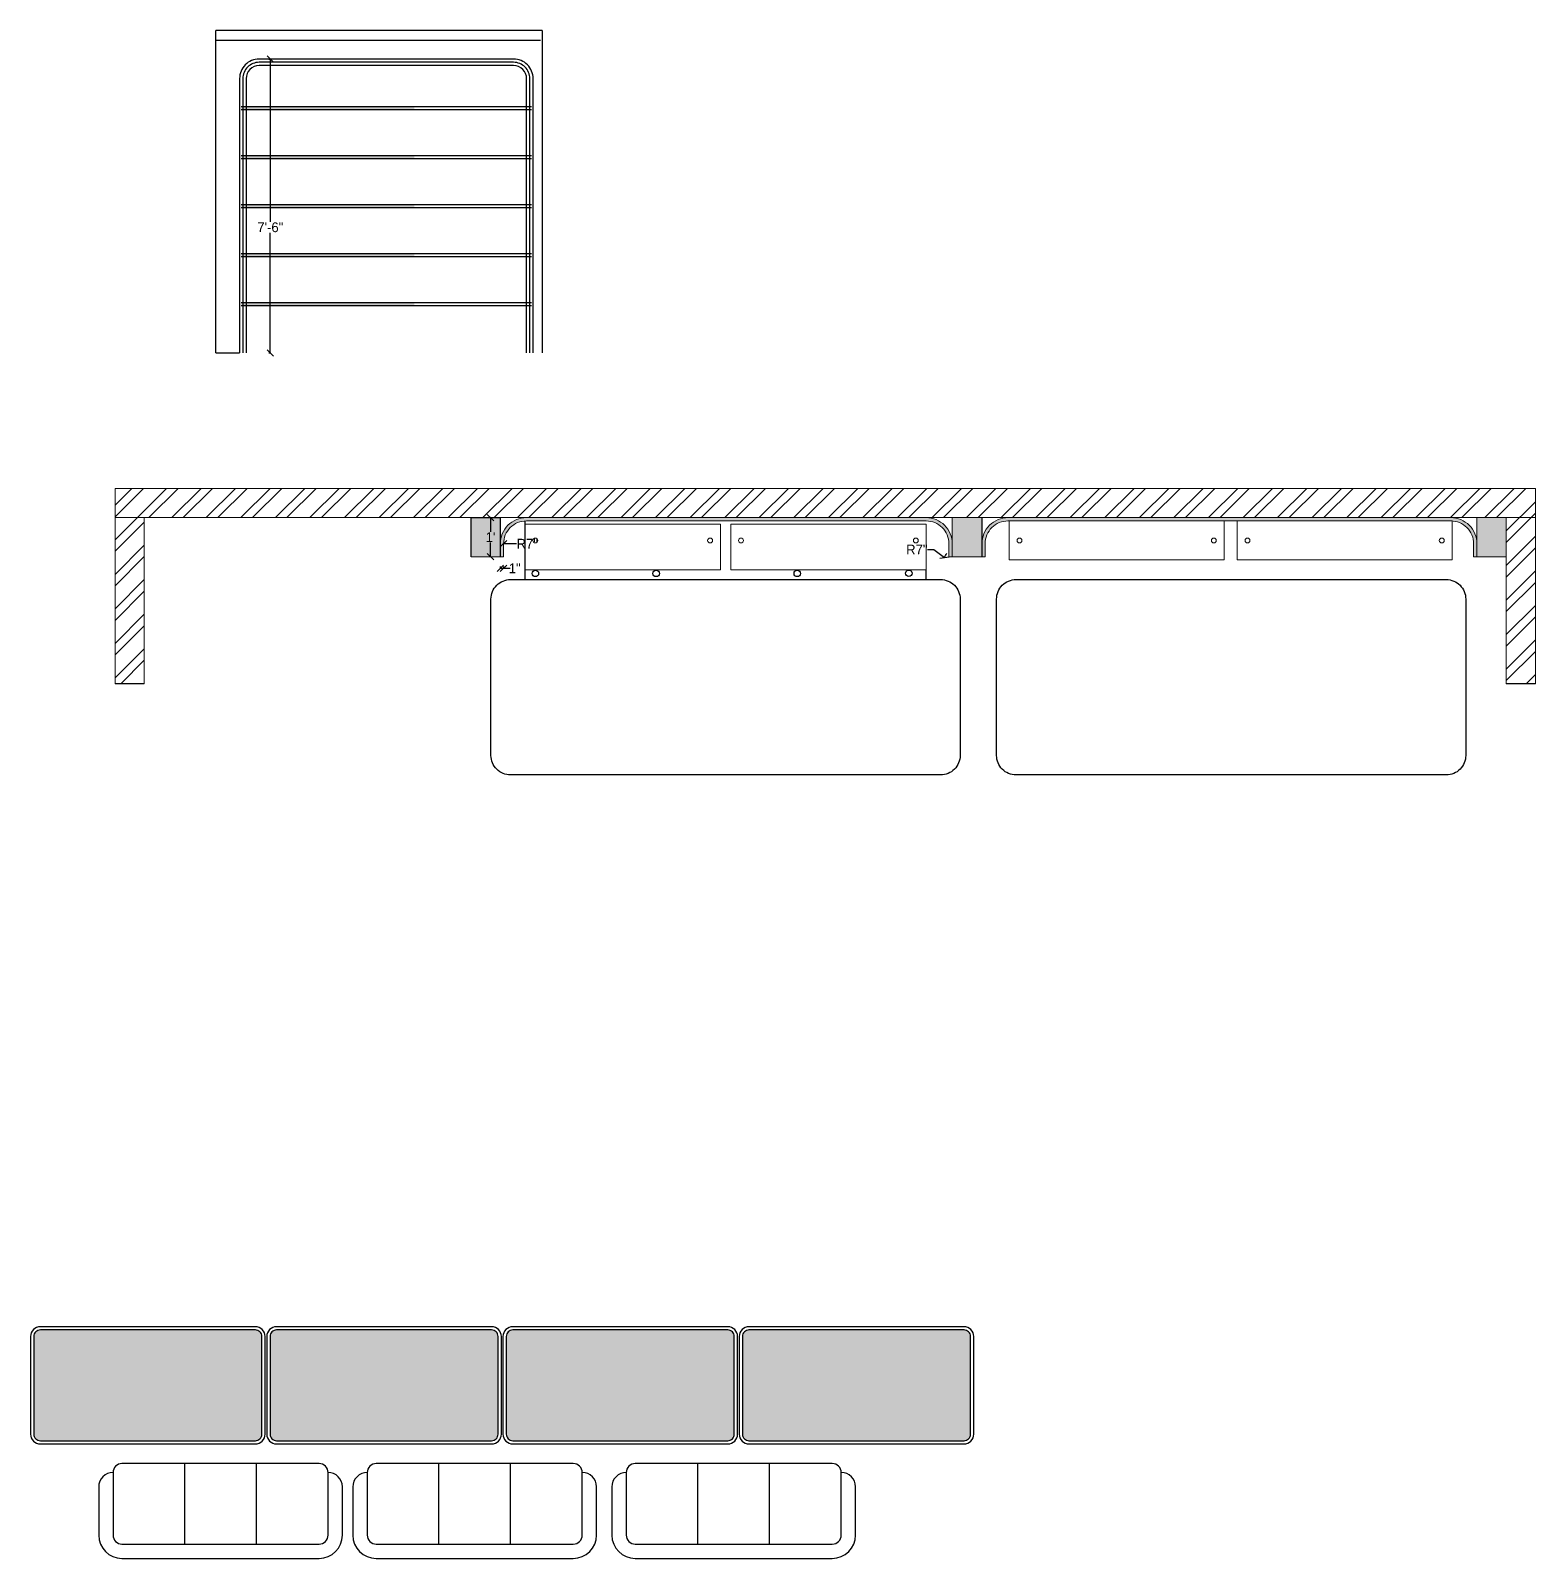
# Model space of a CAD drawing. Header units: inches. Extents: x 9636 to 21597, y -10243 to 557.
# Drawn here: x 19485 to 19946.9, y -3966.9 to -3497.8 of the extents above; entities that cross this region are included whole.
import ezdxf

# ---------------------------------------------------------------- set-up
doc = ezdxf.new("R2010")
doc.units = ezdxf.units.IN
doc.header["$MEASUREMENT"] = 0
doc.layers.add('IEL-HATCH-002', color=7, linetype='Continuous')
doc.styles.add('HEMI', font='stylu.ttf')
doc.styles.get("Standard").update_dxf_attribs({"font": 'arial.ttf'})
doc.dimstyles.get("Standard").update_dxf_attribs({"dimtxt": 0.18, "dimasz": 0.18, "dimexe": 0.18, "dimexo": 0.0625, "dimgap": 0.09, "dimtad": 0, "dimtih": 1, "dimtoh": 1, "dimdec": 0, "dimzin": 0, "dimdsep": 46, "dimlunit": 4, "dimtxsty": 'Standard', "dimcen": 0.09, "dimadec": 0, "dimazin": 0, "dimtfac": 1, "dimtdec": 0, "dimtofl": 0, "dimtmove": 0, "dimatfit": 3, "dimfxl": 1, "dimtolj": 1, "dimtzin": 0, "dimarcsym": 0})

# ---------------------------------------------------------------- blocks, each defined once
blk = doc.blocks.new('rthjr')
for p, q in [((3335.61, 665.8), (3275.11, 665.8)), ((3267.96, 658.65), (3267.96, 643.8)), ((3294.36, 661.4), (3294.36, 636.65)), ((3316.36, 661.4), (3316.36, 636.65)), ((3342.76, 643.8), (3342.76, 658.65))]:
    blk.add_line(p, q)
blk.add_lwpolyline([(3275.11, 636.65), (3335.61, 636.65, 0.414214), (3338.36, 639.4), (3338.36, 658.65, 0.414214), (3335.61, 661.4), (3275.11, 661.4, 0.414214), (3272.36, 658.65), (3272.36, 639.4, 0.414214)], format="xyb", close=True)
for centre, radius, start, end in [((3275.11, 658.65), 7.15, 90, 180), ((3335.61, 658.65), 7.15, 0, 90), ((3272.36, 643.8), 4.4, 180, 270), ((3338.36, 643.8), 4.4, 270, 0)]:
    blk.add_arc(centre, radius, start, end)
blk = doc.blocks.new('_Oblique')
at = {"color": 0, "linetype": 'ByBlock', "lineweight": -2}
blk.add_line((-0.5, -0.5), (0.5, 0.5), dxfattribs=at)
blk = doc.blocks.new('*D525')
at = {"color": 254, "lineweight": -2, "transparency": 16777216}
for p, q in [((19629.17, -3662.33), (19629.17, -3663.06)), ((19630.17, -3662.33), (19630.17, -3663.06))]:
    blk.add_line(p, q, dxfattribs=at)
at = {"color": 5, "lineweight": -2, "transparency": 16777216}
for p, q in [((19629.17, -3662.88), (19630.17, -3662.88)), ((19630.17, -3662.88), (19632.17, -3662.88))]:
    blk.add_line(p, q, dxfattribs=at)
at = {"layer": 'Defpoints', "color": 0, "transparency": 16777216}
for p in [(19629.17, -3659.33), (19630.17, -3659.33), (19630.17, -3662.88)]:
    blk.add_point(p, dxfattribs=at)
at = {"color": 5, "lineweight": -2, "transparency": 16777216, "xscale": 2, "yscale": 2, "zscale": 2, "rotation": 180}
blk.add_blockref('_Oblique', (19629.17, -3662.88), dxfattribs=at)
at = {"color": 5, "lineweight": -2, "transparency": 16777216, "xscale": 2, "yscale": 2, "zscale": 2}
blk.add_blockref('_Oblique', (19630.17, -3662.88), dxfattribs=at)
at = {"color": 5, "lineweight": 5, "transparency": 16777216, "insert": (19633.59, -3662.88), "char_height": 3, "attachment_point": 5, "style": 'HEMI'}
blk.add_mtext('\\A1;1"', dxfattribs=at)
blk = doc.blocks.new('*D524')
at = {"color": 5, "lineweight": -2, "transparency": 16777216}
blk.add_line((19634.17, -3655.33), (19630.17, -3655.33), dxfattribs=at)
at = {"layer": 'Defpoints', "color": 0, "transparency": 16777216}
for p in [(19630.17, -3655.33), (19637.17, -3655.33)]:
    blk.add_point(p, dxfattribs=at)
at = {"color": 5, "lineweight": -2, "transparency": 16777216, "xscale": 2, "yscale": 2, "zscale": 2, "rotation": 180}
blk.add_blockref('_Oblique', (19630.17, -3655.33), dxfattribs=at)
at = {"color": 5, "lineweight": 5, "transparency": 16777216, "insert": (19637.43, -3655.33), "char_height": 3, "attachment_point": 5, "style": 'HEMI'}
blk.add_mtext('\\A1;R7"', dxfattribs=at)
blk = doc.blocks.new('*D526')
at = {"color": 5, "lineweight": -2, "transparency": 16777216}
for p, q in [((19760.27, -3657.13), (19762.27, -3657.13)), ((19762.27, -3657.13), (19765.48, -3659.52))]:
    blk.add_line(p, q, dxfattribs=at)
at = {"color": 254, "lineweight": -2, "transparency": 16777216}
blk.add_arc((19759.87, -3655.33), 7, 321.7142, 335.4447, dxfattribs=at)
at = {"layer": 'Defpoints', "color": 0, "transparency": 16777216}
for p in [(19759.87, -3655.33), (19765.48, -3659.52)]:
    blk.add_point(p, dxfattribs=at)
at = {"color": 5, "lineweight": -2, "transparency": 16777216, "xscale": 2, "yscale": 2, "zscale": 2, "rotation": 323.1875624458155}
blk.add_blockref('_Oblique', (19765.48, -3659.52), dxfattribs=at)
at = {"color": 5, "lineweight": 5, "transparency": 16777216, "insert": (19757.01, -3657.13), "char_height": 3, "attachment_point": 5, "style": 'HEMI'}
blk.add_mtext('\\A1;R7"', dxfattribs=at)
blk = doc.blocks.new('*D527')
at = {"color": 254, "lineweight": -2, "transparency": 16777216}
for p, q in [((19626.17, -3647.33), (19625.98, -3647.33)), ((19626.17, -3659.33), (19625.98, -3659.33))]:
    blk.add_line(p, q, dxfattribs=at)
at = {"color": 5, "lineweight": -2, "transparency": 16777216}
for p, q in [((19626.16, -3647.33), (19626.16, -3651.72)), ((19626.16, -3659.33), (19626.16, -3654.93))]:
    blk.add_line(p, q, dxfattribs=at)
at = {"layer": 'Defpoints', "color": 0, "transparency": 16777216}
for p in [(19629.17, -3647.33), (19626.16, -3659.33), (19629.17, -3659.33)]:
    blk.add_point(p, dxfattribs=at)
at = {"color": 5, "lineweight": -2, "transparency": 16777216, "xscale": 2, "yscale": 2, "zscale": 2}
for p, rotation in [((19626.16, -3647.33), 90), ((19626.16, -3659.33), 270)]:
    blk.add_blockref('_Oblique', p, dxfattribs=dict(at, rotation=rotation))
at = {"color": 5, "lineweight": 5, "transparency": 16777216, "insert": (19626.16, -3653.33), "char_height": 3, "attachment_point": 5, "style": 'HEMI'}
blk.add_mtext("\\A1;1'", dxfattribs=at)
blk = doc.blocks.new('*D549')
at = {"color": 254, "lineweight": -2, "transparency": 16777216}
for p, q in [((19558.14, -3506.5), (19558.75, -3506.5)), ((19558.14, -3596.75), (19558.75, -3596.75))]:
    blk.add_line(p, q, dxfattribs=at)
at = {"color": 5, "lineweight": -2, "transparency": 16777216}
for p, q in [((19558.57, -3506.5), (19558.57, -3556.48)), ((19558.57, -3596.75), (19558.57, -3559.88))]:
    blk.add_line(p, q, dxfattribs=at)
at = {"layer": 'Defpoints', "color": 0, "transparency": 16777216}
for p in [(19555.14, -3506.5), (19555.14, -3596.75), (19558.57, -3596.75)]:
    blk.add_point(p, dxfattribs=at)
at = {"color": 5, "lineweight": -2, "transparency": 16777216, "xscale": 2, "yscale": 2, "zscale": 2}
for p, rotation in [((19558.57, -3506.5), 90), ((19558.57, -3596.75), 270)]:
    blk.add_blockref('_Oblique', p, dxfattribs=dict(at, rotation=rotation))
at = {"color": 5, "transparency": 16777216, "insert": (19558.57, -3558.18), "char_height": 3, "attachment_point": 5, "style": 'HEMI'}
blk.add_mtext('\\A1;7\'-6"', dxfattribs=at)

msp = doc.modelspace()

# ---------------------------------------------------------------- hatches: boundary and pattern name
at = {"layer": 'IEL-HATCH-002', "true_color": 0x7aafdf, "transparency": 33554687}
h = msp.add_hatch(color=143, dxfattribs=at)
h.dxf.hatch_style = 1
h.paths.add_polyline_path([(19602.73, -3521.04), (19549.64, -3521.04), (19549.64, -3522.04), (19602.73, -3522.04)])
h.paths.add_polyline_path([(19602.73, -3536.08), (19549.64, -3536.08), (19549.64, -3537.08), (19602.73, -3537.08)])
h.paths.add_polyline_path([(19602.73, -3551.12), (19549.64, -3551.12), (19549.64, -3552.12), (19602.73, -3552.12)])
h.paths.add_polyline_path([(19602.73, -3566.17), (19549.64, -3566.17), (19549.64, -3567.17), (19602.73, -3567.17)])
h = msp.add_hatch(color=143, dxfattribs=at)
h.dxf.hatch_style = 1
h.paths.add_polyline_path([(19602.73, -3581.21), (19549.64, -3581.21), (19549.64, -3582.21), (19602.73, -3582.21)])
at = {"layer": 'IEL-HATCH-002', "lineweight": 5, "true_color": 0xf27172, "transparency": 33554687}
h = msp.add_hatch(dxfattribs=at)
h.set_pattern_fill('ANSI32', color=11, scale=20)
h.set_pattern_definition([(45, (227.705, 1701.793), (-5.3033009, 5.3033009), []), (45, (231.241, 1701.793), (-5.3033009, 5.3033009), [])])
h.paths.add_polyline_path([(19946.87, -3647.33), (19946.87, -3638.33), (19510.92, -3638.33), (19510.92, -3647.33)])
h.paths.add_polyline_path([(19937.89, -3698.33), (19946.87, -3698.33), (19946.87, -3647.33), (19937.89, -3647.33)])
h.paths.add_polyline_path([(19510.92, -3698.33), (19519.9, -3698.33), (19519.9, -3647.33), (19510.92, -3647.33)])
at = {"layer": 'IEL-HATCH-002', "lineweight": 5, "true_color": 0xf6f1ef, "transparency": 33554687}
h = msp.add_hatch(color=7, dxfattribs=at)
h.dxf.hatch_style = 1
h.paths.add_polyline_path([(19629.17, -3647.33), (19620.18, -3647.33), (19620.18, -3659.33), (19629.17, -3659.33)])
h.paths.add_polyline_path([(19776.98, -3647.33), (19767.87, -3647.33), (19767.87, -3655.33), (19767.87, -3659.33), (19776.98, -3659.33)])
h.paths.add_polyline_path([(19937.89, -3647.33), (19928.91, -3647.33), (19928.91, -3659.33), (19937.89, -3659.33)])
at = {"layer": 'IEL-HATCH-002', "lineweight": 5, "true_color": 0xabd09f, "transparency": 33554687}
h = msp.add_hatch(color=253, dxfattribs=at)
h.dxf.hatch_style = 1
h.paths.add_polyline_path([(19759.87, -3647.33), (19637.17, -3647.33, 0.414214), (19629.17, -3655.33), (19629.17, -3659.33), (19630.17, -3659.33), (19630.17, -3655.33, -0.396263), (19636.73, -3648.34), (19636.73, -3648.33), (19696.73, -3648.33), (19759.87, -3648.33, -0.414214), (19766.87, -3655.33), (19766.87, -3659.33), (19767.87, -3659.33), (19767.87, -3655.33, 0.414214)])
h.paths.add_polyline_path([(19920.91, -3647.33), (19784.98, -3647.33, 0.414214), (19776.98, -3655.33), (19776.98, -3659.33), (19777.98, -3659.33), (19777.98, -3655.33, -0.414214), (19784.98, -3648.33), (19920.91, -3648.33), (19921.3, -3648.33), (19921.3, -3648.34, -0.397966), (19927.91, -3655.33), (19927.91, -3659.33), (19928.91, -3659.33), (19928.91, -3655.33, 0.414214)])
at = {"layer": 'IEL-HATCH-002', "true_color": 0xc7c8ca, "transparency": 33554687}
h = msp.add_hatch(dxfattribs=at)
h.set_pattern_fill('CROSS', color=9, scale=10, angle=180)
h.set_pattern_definition([(180, (38031.6014, -6525.2854), (-2.5, -2.5), [1.25, -3.75]), (270, (38030.9764, -6524.6604), (2.5, -2.5), [1.25, -3.75])])
h.paths.add_polyline_path([(19703.49, -3928.77, 0.414214), (19705.49, -3930.77), (19771.49, -3930.77, 0.414214), (19773.49, -3928.77), (19773.49, -3898.77, 0.414214), (19771.49, -3896.77), (19705.49, -3896.77, 0.414214), (19703.49, -3898.77)])
h.paths.add_polyline_path([(19630.99, -3928.77, 0.414214), (19632.99, -3930.77), (19698.99, -3930.77, 0.414214), (19700.99, -3928.77), (19700.99, -3898.77, 0.414214), (19698.99, -3896.77), (19632.99, -3896.77, 0.414214), (19630.99, -3898.77)])
h.paths.add_polyline_path([(19558.49, -3928.77, 0.414214), (19560.49, -3930.77), (19626.49, -3930.77, 0.414214), (19628.49, -3928.77), (19628.49, -3898.77, 0.414214), (19626.49, -3896.77), (19560.49, -3896.77, 0.414214), (19558.49, -3898.77)])
h.paths.add_polyline_path([(19485.99, -3928.77, 0.414214), (19487.99, -3930.77), (19553.99, -3930.77, 0.414214), (19555.99, -3928.77), (19555.99, -3898.77, 0.414214), (19553.99, -3896.77), (19487.99, -3896.77, 0.414214), (19485.99, -3898.77)])

# ---------------------------------------------------------------- linework, layer by layer
at = {"color": 18, "true_color": 0x000000}
for p, q in [((19641.97, -3497.75), (19541.86, -3497.75)), ((19541.86, -3596.75), (19541.86, -3497.75)), ((19641.97, -3497.75), (19641.97, -3596.75)), ((19541.86, -3500.75), (19641.52, -3500.75)), ((19541.86, -3596.75), (19549.14, -3596.75)), ((19620.18, -3659.33), (19620.18, -3647.33)), ((19620.18, -3647.33), (19629.17, -3647.33)), ((19629.17, -3647.33), (19629.17, -3659.33)), ((19636.73, -3648.34), (19636.73, -3666.34)), ((19776.98, -3647.33), (19776.98, -3659.33)), ((19759.87, -3666.34), (19759.87, -3663.33)), ((19636.73, -3666.34), (19759.87, -3666.34)), ((19519.9, -3698.33), (19510.92, -3698.33)), ((19946.87, -3698.33), (19937.89, -3698.33))]:
    msp.add_line(p, q, dxfattribs=at)
at = {"color": 152, "true_color": 0x2776bb}
for p, q in [((19549.64, -3521.04), (19638.73, -3521.04)), ((19549.64, -3522.04), (19638.73, -3522.04)), ((19549.64, -3536.08), (19638.73, -3536.08)), ((19549.64, -3537.08), (19638.73, -3537.08)), ((19549.64, -3551.12), (19638.73, -3551.12)), ((19549.64, -3552.12), (19638.73, -3552.12)), ((19549.64, -3566.17), (19638.73, -3566.17)), ((19549.64, -3567.17), (19638.73, -3567.17)), ((19549.64, -3581.21), (19638.73, -3581.21)), ((19549.64, -3582.21), (19638.73, -3582.21))]:
    msp.add_line(p, q, dxfattribs=at)
at = {"color": 18, "lineweight": 5, "true_color": 0x000000}
for p, q in [((19510.92, -3638.33), (19510.92, -3698.33)), ((19510.92, -3638.33), (19946.87, -3638.33)), ((19946.87, -3638.33), (19946.87, -3698.33)), ((19510.92, -3647.33), (19946.87, -3647.33)), ((19519.9, -3698.33), (19519.9, -3647.33)), ((19620.18, -3659.33), (19620.18, -3647.33)), ((19629.17, -3659.33), (19629.17, -3647.33)), ((19767.87, -3655.33), (19767.87, -3647.33)), ((19776.98, -3659.33), (19776.98, -3647.33)), ((19928.91, -3659.33), (19928.91, -3647.33)), ((19937.89, -3647.33), (19937.89, -3698.33)), ((19620.18, -3659.33), (19629.17, -3659.33)), ((19629.17, -3659.33), (19630.17, -3659.33)), ((19767.87, -3659.33), (19766.87, -3659.33)), ((19767.87, -3659.33), (19776.98, -3659.33)), ((19776.98, -3659.33), (19777.98, -3659.33)), ((19928.91, -3659.33), (19927.91, -3659.33)), ((19928.91, -3659.33), (19937.89, -3659.33))]:
    msp.add_line(p, q, dxfattribs=at)
at = {"color": 18, "true_color": 0x000000}
msp.add_lwpolyline([(19639.23, -3596.75), (19639.23, -3512.5, 0.414214), (19633.23, -3506.5), (19555.14, -3506.5, 0.414214), (19549.14, -3512.5), (19549.14, -3596.75)], format="xyb", dxfattribs=at)
at = {"color": 41, "true_color": 0xf4ee51}
for points in [[(19638.23, -3596.75), (19638.23, -3512.5, 0.414214), (19633.23, -3507.5), (19555.14, -3507.5, 0.414214), (19550.14, -3512.5), (19550.14, -3596.75)], [(19637.23, -3596.75), (19637.23, -3512.5, 0.414214), (19633.23, -3508.5), (19555.14, -3508.5, 0.414214), (19551.14, -3512.5), (19551.14, -3596.75)]]:
    msp.add_lwpolyline(points, format="xyb", dxfattribs=at)
at = {"color": 18, "lineweight": 5, "true_color": 0x000000}
for points in [[(19767.87, -3659.33), (19767.87, -3655.33, 0.414214), (19759.87, -3647.33), (19637.17, -3647.33, 0.414214), (19629.17, -3655.33), (19629.17, -3659.33)], [(19766.87, -3659.33), (19766.87, -3655.33, 0.414214), (19759.87, -3648.33), (19637.17, -3648.33, 0.414214), (19630.17, -3655.33), (19630.17, -3659.33)], [(19928.91, -3659.33), (19928.91, -3655.33, 0.414214), (19920.91, -3647.33), (19784.98, -3647.33, 0.414214), (19776.98, -3655.33), (19776.98, -3659.33)], [(19927.91, -3659.33), (19927.91, -3655.33, 0.414214), (19920.91, -3648.33), (19784.98, -3648.33, 0.414214), (19777.98, -3655.33), (19777.98, -3659.33)]]:
    msp.add_lwpolyline(points, format="xyb", dxfattribs=at)
for points in [[(19696.73, -3649.33), (19696.73, -3663.33), (19636.73, -3663.33), (19636.73, -3649.33)], [(19759.87, -3649.33), (19759.87, -3663.33), (19699.87, -3663.33), (19699.87, -3649.33)], [(19851.33, -3648.33), (19851.33, -3660.33), (19785.33, -3660.33), (19785.33, -3648.33)], [(19921.3, -3648.33), (19921.3, -3660.33), (19855.3, -3660.33), (19855.3, -3648.33)]]:
    msp.add_lwpolyline(points, close=True, dxfattribs=at)
at = {"color": 18, "true_color": 0x000000}
for points in [[(19770.3, -3672.34), (19770.3, -3720.34, -0.414214), (19764.3, -3726.34), (19632.3, -3726.34, -0.414214), (19626.3, -3720.34), (19626.3, -3672.34, -0.414214), (19632.3, -3666.34), (19764.3, -3666.34, -0.414214)], [(19925.48, -3672.34), (19925.48, -3720.34, -0.414214), (19919.48, -3726.34), (19787.48, -3726.34, -0.414214), (19781.48, -3720.34), (19781.48, -3672.34, -0.414214), (19787.48, -3666.34), (19919.48, -3666.34, -0.414214)]]:
    msp.add_lwpolyline(points, format="xyb", close=True, dxfattribs=at)
for points in [[(19553.99, -3895.77), (19487.99, -3895.77, 0.414214), (19484.99, -3898.77), (19484.99, -3928.77, 0.414214), (19487.99, -3931.77), (19553.99, -3931.77, 0.414214), (19556.99, -3928.77), (19556.99, -3898.77, 0.414214)], [(19553.99, -3896.77), (19487.99, -3896.77, 0.414214), (19485.99, -3898.77), (19485.99, -3928.77, 0.414214), (19487.99, -3930.77), (19553.99, -3930.77, 0.414214), (19555.99, -3928.77), (19555.99, -3898.77, 0.414214)], [(19626.49, -3895.77), (19560.49, -3895.77, 0.414214), (19557.49, -3898.77), (19557.49, -3928.77, 0.414214), (19560.49, -3931.77), (19626.49, -3931.77, 0.414214), (19629.49, -3928.77), (19629.49, -3898.77, 0.414214)], [(19626.49, -3896.77), (19560.49, -3896.77, 0.414214), (19558.49, -3898.77), (19558.49, -3928.77, 0.414214), (19560.49, -3930.77), (19626.49, -3930.77, 0.414214), (19628.49, -3928.77), (19628.49, -3898.77, 0.414214)], [(19698.99, -3895.77), (19632.99, -3895.77, 0.414214), (19629.99, -3898.77), (19629.99, -3928.77, 0.414214), (19632.99, -3931.77), (19698.99, -3931.77, 0.414214), (19701.99, -3928.77), (19701.99, -3898.77, 0.414214)], [(19698.99, -3896.77), (19632.99, -3896.77, 0.414214), (19630.99, -3898.77), (19630.99, -3928.77, 0.414214), (19632.99, -3930.77), (19698.99, -3930.77, 0.414214), (19700.99, -3928.77), (19700.99, -3898.77, 0.414214)], [(19771.49, -3895.77), (19705.49, -3895.77, 0.414214), (19702.49, -3898.77), (19702.49, -3928.77, 0.414214), (19705.49, -3931.77), (19771.49, -3931.77, 0.414214), (19774.49, -3928.77), (19774.49, -3898.77, 0.414214)], [(19771.49, -3896.77), (19705.49, -3896.77, 0.414214), (19703.49, -3898.77), (19703.49, -3928.77, 0.414214), (19705.49, -3930.77), (19771.49, -3930.77, 0.414214), (19773.49, -3928.77), (19773.49, -3898.77, 0.414214)]]:
    msp.add_lwpolyline(points, format="xyb", close=True)
at = {"color": 18, "lineweight": 5, "true_color": 0x000000}
for centre in [(19639.92, -3654.33), (19693.55, -3654.33), (19703.05, -3654.33), (19756.69, -3654.33), (19788.51, -3654.33), (19848.15, -3654.33), (19858.48, -3654.33), (19918.12, -3654.33)]:
    msp.add_circle(centre, 0.75, dxfattribs=at)
at = {"color": 18, "true_color": 0x000000}
for centre in [(19639.92, -3664.45), (19677.01, -3664.45), (19720.31, -3664.45), (19754.56, -3664.41)]:
    msp.add_circle(centre, 1, dxfattribs=at)

# ---------------------------------------------------------------- block references
at = {"rotation": 180}
for p in [(22848.66, -3301.14), (22926.66, -3301.14), (23006.16, -3301.14)]:
    msp.add_blockref('rthjr', p, dxfattribs=at)

# ---------------------------------------------------------------- dimensions: what is measured, and where the dimension line sits
at = {"color": 18, "true_color": 0x000000}
dim = msp.add_linear_dim(base=(19558.57, -3596.75), p1=(19555.14, -3506.5), p2=(19555.14, -3596.75), angle=90, dimstyle='Standard', override={"dimtxt": 3, "dimasz": 2, "dimexo": 3, "dimtxsty": 'HEMI', "dimblk": 'Oblique', "dimcen": 0, "dimclrd": 5, "dimclre": 254, "dimclrt": 5, "dimldrblk": 'Oblique', "dimfxl": 0.03937, "dimarcsym": 1}, dxfattribs=at)
dim.commit()
dim.dimension.update_dxf_attribs({"geometry": '*D549', "text_midpoint": (19558.57, -3558.18), "dimtype": 160})
at = {"color": 18, "lineweight": 5, "true_color": 0x000000}
dim = msp.add_linear_dim(base=(19626.16, -3659.33), p1=(19629.17, -3647.33), p2=(19629.17, -3659.33), angle=90, dimstyle='Standard', override={"dimtxt": 3, "dimasz": 2, "dimexo": 3, "dimtxsty": 'HEMI', "dimblk": 'Oblique', "dimcen": 0, "dimclrd": 5, "dimclre": 254, "dimclrt": 5, "dimldrblk": 'Oblique', "dimfxl": 0.03937, "dimarcsym": 1}, dxfattribs=at)
dim.commit()
dim.dimension.update_dxf_attribs({"geometry": '*D527', "text_midpoint": (19626.16, -3653.33)})
for center, mpoint, picture, middle in [((19637.17, -3655.33), (19630.17, -3655.33), '*D524', (19637.43, -3655.33)), ((19759.87, -3655.33), (19765.48, -3659.52), '*D526', (19757.01, -3657.13))]:
    dim = msp.add_radius_dim(center=center, mpoint=mpoint, dimstyle='Standard', override={"dimtxt": 3, "dimasz": 2, "dimexo": 3, "dimtxsty": 'HEMI', "dimblk": 'Oblique', "dimcen": 0, "dimclrd": 5, "dimclre": 254, "dimclrt": 5, "dimldrblk": 'Oblique', "dimfxl": 0.03937, "dimarcsym": 1}, dxfattribs=at)
    dim.commit()
    dim.dimension.update_dxf_attribs({"geometry": picture, "text_midpoint": middle, "dimtype": 164})
dim = msp.add_linear_dim(base=(19630.17, -3662.88), p1=(19629.17, -3659.33), p2=(19630.17, -3659.33), dimstyle='Standard', override={"dimtxt": 3, "dimasz": 2, "dimexo": 3, "dimtxsty": 'HEMI', "dimblk": 'Oblique', "dimcen": 0, "dimclrd": 5, "dimclre": 254, "dimclrt": 5, "dimldrblk": 'Oblique', "dimfxl": 0.03937, "dimarcsym": 1}, dxfattribs=at)
dim.commit()
dim.dimension.update_dxf_attribs({"geometry": '*D525', "text_midpoint": (19633.59, -3662.88)})

doc.saveas('drawing.dxf')
